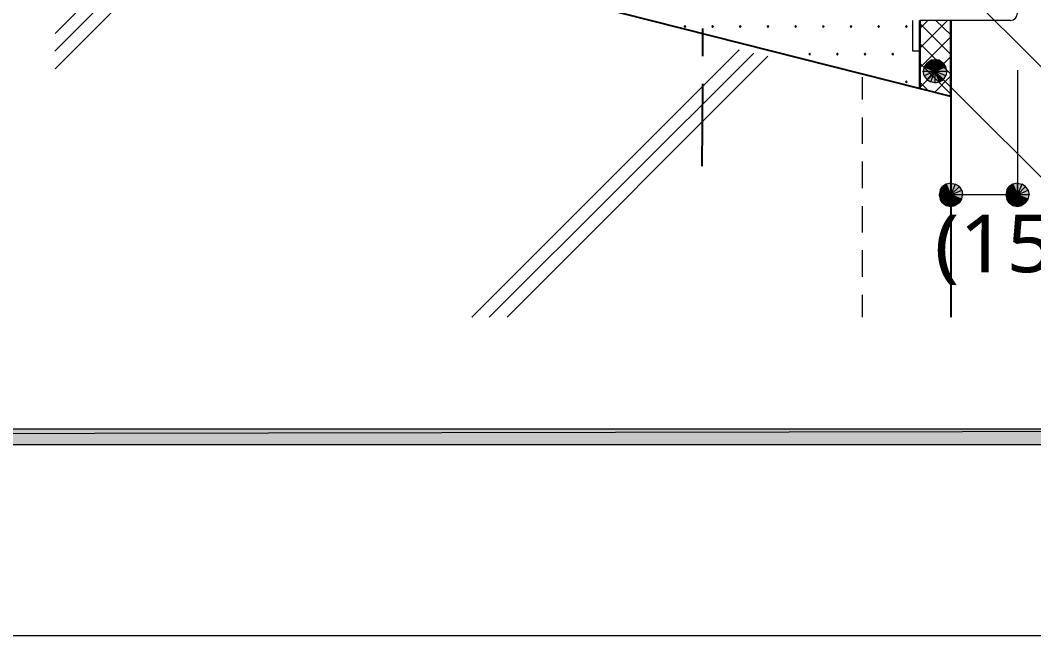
# Model space of a CAD drawing. Header units: millimetres. Extents: x 0 to 420, y 0 to 297.
# Drawn here: x 281.19 to 326.91, y 156.99 to 184.77 of the extents above; entities that cross this region are included whole.
import ezdxf
from ezdxf.enums import TextEntityAlignment as Align

# ---------------------------------------------------------------- set-up
doc = ezdxf.new("R2010")
doc.units = ezdxf.units.MM
doc.styles.add('kst32b', font='NotoSansJP-Variable.ttf')

msp = doc.modelspace()

# ---------------------------------------------------------------- hatches: boundary and pattern name
for points in [[(311.171, 184.531), (311.15, 184.51), (311.129, 184.489), (311.15, 184.467), (311.171, 184.446), (311.192, 184.467), (311.213, 184.489), (311.192, 184.51), (311.171, 184.531)], [(312.42, 184.531), (312.399, 184.51), (312.378, 184.489), (312.399, 184.467), (312.42, 184.446), (312.441, 184.467), (312.462, 184.489), (312.441, 184.51), (312.42, 184.531)], [(313.669, 184.531), (313.648, 184.51), (313.627, 184.489), (313.648, 184.467), (313.669, 184.446), (313.69, 184.467), (313.711, 184.489), (313.69, 184.51), (313.669, 184.531)], [(314.918, 184.531), (314.896, 184.51), (314.875, 184.489), (314.896, 184.467), (314.918, 184.446), (314.939, 184.467), (314.96, 184.489), (314.939, 184.51), (314.918, 184.531)], [(316.166, 184.531), (316.145, 184.51), (316.124, 184.489), (316.145, 184.467), (316.166, 184.446), (316.188, 184.467), (316.209, 184.489), (316.188, 184.51), (316.166, 184.531)], [(317.415, 184.531), (317.394, 184.51), (317.373, 184.489), (317.394, 184.467), (317.415, 184.446), (317.437, 184.467), (317.458, 184.489), (317.437, 184.51), (317.415, 184.531)], [(318.664, 184.531), (318.643, 184.51), (318.622, 184.489), (318.643, 184.467), (318.664, 184.446), (318.685, 184.467), (318.707, 184.489), (318.685, 184.51), (318.664, 184.531)], [(319.913, 184.531), (319.892, 184.51), (319.871, 184.489), (319.892, 184.467), (319.913, 184.446), (319.934, 184.467), (319.955, 184.489), (319.934, 184.51), (319.913, 184.531)], [(321.162, 184.531), (321.141, 184.51), (321.12, 184.489), (321.141, 184.467), (321.162, 184.446), (321.183, 184.467), (321.204, 184.489), (321.183, 184.51), (321.162, 184.531)], [(316.802, 183.282), (316.78, 183.261), (316.759, 183.24), (316.78, 183.219), (316.802, 183.197), (316.823, 183.219), (316.844, 183.24), (316.823, 183.261), (316.802, 183.282)], [(318.05, 183.282), (318.029, 183.261), (318.008, 183.24), (318.029, 183.219), (318.05, 183.197), (318.071, 183.219), (318.093, 183.24), (318.071, 183.261), (318.05, 183.282)], [(319.299, 183.282), (319.278, 183.261), (319.257, 183.24), (319.278, 183.219), (319.299, 183.197), (319.32, 183.219), (319.341, 183.24), (319.32, 183.261), (319.299, 183.282)], [(320.548, 183.282), (320.527, 183.261), (320.506, 183.24), (320.527, 183.219), (320.548, 183.197), (320.569, 183.219), (320.59, 183.24), (320.569, 183.261), (320.548, 183.282)], [(322.665, 181.991), (322.834, 182.097), (322.453, 182.478), (322.665, 181.991)], [(321.162, 182.033), (321.141, 182.012), (321.12, 181.991), (321.141, 181.97), (321.162, 181.949), (321.183, 181.97), (321.204, 181.991), (321.183, 182.012), (321.162, 182.033)], [(322.961, 176.403), (323.173, 176.361), (323.173, 176.89), (322.961, 176.403)], [(325.967, 176.403), (326.178, 176.361), (326.178, 176.89), (325.967, 176.403)]]:
    msp.add_hatch(color=7).paths.add_polyline_path(points)
h = msp.add_hatch(color=7)
h.paths.add_polyline_path([(322.453, 182.986), (322.262, 182.965), (322.453, 182.478), (322.453, 182.986)])
h.paths.add_polyline_path([(322.262, 182.965), (322.453, 182.478), (322.093, 182.838), (322.262, 182.965)])
h.paths.add_polyline_path([(322.453, 182.478), (322.093, 182.838), (321.966, 182.668), (322.453, 182.478)])
h = msp.add_hatch(color=7)
h.paths.add_polyline_path([(322.94, 182.668), (322.834, 182.838), (322.453, 182.478), (322.94, 182.668)])
h.paths.add_polyline_path([(322.834, 182.838), (322.453, 182.478), (322.665, 182.965), (322.834, 182.838)])
h.paths.add_polyline_path([(322.453, 182.478), (322.665, 182.965), (322.453, 182.986), (322.453, 182.478)])
h = msp.add_hatch(color=7)
h.paths.add_polyline_path([(321.966, 182.668), (321.924, 182.478), (322.453, 182.478), (321.966, 182.668)])
h.paths.add_polyline_path([(321.924, 182.478), (322.453, 182.478), (321.966, 182.266), (321.924, 182.478)])
h.paths.add_polyline_path([(322.453, 182.478), (321.966, 182.266), (322.093, 182.097), (322.453, 182.478)])
h = msp.add_hatch(color=7)
h.paths.add_polyline_path([(322.093, 182.097), (322.262, 181.991), (322.453, 182.478), (322.093, 182.097)])
h.paths.add_polyline_path([(322.262, 181.991), (322.453, 182.478), (322.453, 181.949), (322.262, 181.991)])
h.paths.add_polyline_path([(322.453, 182.478), (322.453, 181.949), (322.665, 181.991), (322.453, 182.478)])
h = msp.add_hatch(color=7)
h.paths.add_polyline_path([(322.834, 182.097), (322.94, 182.266), (322.453, 182.478), (322.834, 182.097)])
h.paths.add_polyline_path([(322.94, 182.266), (322.453, 182.478), (322.982, 182.478), (322.94, 182.266)])
h.paths.add_polyline_path([(322.453, 182.478), (322.982, 182.478), (322.94, 182.668), (322.453, 182.478)])
h = msp.add_hatch(color=7)
h.paths.add_polyline_path([(323.554, 177.271), (323.363, 177.377), (323.173, 176.89), (323.554, 177.271)])
h.paths.add_polyline_path([(323.363, 177.377), (323.173, 176.89), (323.173, 177.419), (323.363, 177.377)])
h.paths.add_polyline_path([(323.173, 176.89), (323.173, 177.419), (322.961, 177.377), (323.173, 176.89)])
h = msp.add_hatch(color=7)
h.paths.add_polyline_path([(326.538, 177.271), (326.369, 177.377), (326.178, 176.89), (326.538, 177.271)])
h.paths.add_polyline_path([(326.369, 177.377), (326.178, 176.89), (326.178, 177.419), (326.369, 177.377)])
h.paths.add_polyline_path([(326.178, 176.89), (326.178, 177.419), (325.967, 177.377), (326.178, 176.89)])
h = msp.add_hatch(color=7)
h.paths.add_polyline_path([(322.961, 177.377), (322.792, 177.271), (323.173, 176.89), (322.961, 177.377)])
h.paths.add_polyline_path([(322.792, 177.271), (323.173, 176.89), (322.686, 177.101), (322.792, 177.271)])
h.paths.add_polyline_path([(323.173, 176.89), (322.686, 177.101), (322.644, 176.89), (323.173, 176.89)])
h = msp.add_hatch(color=7)
h.paths.add_polyline_path([(323.659, 176.699), (323.702, 176.89), (323.173, 176.89), (323.659, 176.699)])
h.paths.add_polyline_path([(323.702, 176.89), (323.173, 176.89), (323.659, 177.101), (323.702, 176.89)])
h.paths.add_polyline_path([(323.173, 176.89), (323.659, 177.101), (323.554, 177.271), (323.173, 176.89)])
h = msp.add_hatch(color=7)
h.paths.add_polyline_path([(325.967, 177.377), (325.797, 177.271), (326.178, 176.89), (325.967, 177.377)])
h.paths.add_polyline_path([(325.797, 177.271), (326.178, 176.89), (325.691, 177.101), (325.797, 177.271)])
h.paths.add_polyline_path([(326.178, 176.89), (325.691, 177.101), (325.649, 176.89), (326.178, 176.89)])
h = msp.add_hatch(color=7)
h.paths.add_polyline_path([(326.665, 176.699), (326.707, 176.89), (326.178, 176.89), (326.665, 176.699)])
h.paths.add_polyline_path([(326.707, 176.89), (326.178, 176.89), (326.665, 177.101), (326.707, 176.89)])
h.paths.add_polyline_path([(326.178, 176.89), (326.665, 177.101), (326.538, 177.271), (326.178, 176.89)])
h = msp.add_hatch(color=7)
h.paths.add_polyline_path([(322.644, 176.89), (322.686, 176.699), (323.173, 176.89), (322.644, 176.89)])
h.paths.add_polyline_path([(322.686, 176.699), (323.173, 176.89), (322.792, 176.53), (322.686, 176.699)])
h.paths.add_polyline_path([(323.173, 176.89), (322.792, 176.53), (322.961, 176.403), (323.173, 176.89)])
h = msp.add_hatch(color=7)
h.paths.add_polyline_path([(323.173, 176.361), (323.363, 176.403), (323.173, 176.89), (323.173, 176.361)])
h.paths.add_polyline_path([(323.363, 176.403), (323.173, 176.89), (323.554, 176.53), (323.363, 176.403)])
h.paths.add_polyline_path([(323.173, 176.89), (323.554, 176.53), (323.659, 176.699), (323.173, 176.89)])
h = msp.add_hatch(color=7)
h.paths.add_polyline_path([(325.649, 176.89), (325.691, 176.699), (326.178, 176.89), (325.649, 176.89)])
h.paths.add_polyline_path([(325.691, 176.699), (326.178, 176.89), (325.797, 176.53), (325.691, 176.699)])
h.paths.add_polyline_path([(326.178, 176.89), (325.797, 176.53), (325.967, 176.403), (326.178, 176.89)])
h = msp.add_hatch(color=7)
h.paths.add_polyline_path([(326.178, 176.361), (326.369, 176.403), (326.178, 176.89), (326.178, 176.361)])
h.paths.add_polyline_path([(326.369, 176.403), (326.178, 176.89), (326.538, 176.53), (326.369, 176.403)])
h.paths.add_polyline_path([(326.178, 176.89), (326.538, 176.53), (326.665, 176.699), (326.178, 176.89)])
h = msp.add_hatch(color=7)
h.paths.add_polyline_path([(394.166, 165.629), (394.166, 166.328), (26.183, 165.629), (394.166, 165.629)])
h.paths.add_polyline_path([(394.166, 166.328), (26.183, 165.629), (26.183, 166.328), (394.166, 166.328)])

# ---------------------------------------------------------------- linework, layer by layer
at = {"lineweight": 13}
for points in [[(282.766, 184.171), (292.714, 194.12)], [(282.744, 183.367), (293.01, 193.633)], [(282.766, 182.584), (293.307, 193.125)], [(323.808, 186.097), (330.602, 179.324)], [(321.776, 183.367), (321.458, 183.367), (321.458, 184.764)], [(325.861, 184.764), (321.776, 184.764)], [(321.776, 184.404), (322.136, 184.764)], [(321.776, 183.515), (323.025, 184.764)], [(323.173, 184.108), (322.495, 184.764)], [(325.85, 184.764), (325.978, 184.79), (326.082, 184.86), (326.153, 184.964), (326.178, 185.092)], [(323.173, 183.219), (321.776, 184.616)], [(321.776, 182.626), (323.173, 184.023)], [(301.562, 171.365), (313.627, 183.43)], [(323.173, 182.33), (321.776, 183.727)], [(302.345, 171.365), (314.283, 183.282)], [(303.149, 171.365), (314.918, 183.155)], [(321.776, 181.737), (323.173, 183.134)], [(323.173, 181.441), (321.776, 182.838)], [(322.453, 182.478), (328.824, 176.107)], [(326.178, 182.52), (326.178, 176.89)], [(319.172, 182.203), (319.172, 181.187)], [(322.157, 181.589), (321.776, 181.97)], [(322.432, 181.504), (323.173, 182.266)], [(323.13, 181.335), (323.173, 181.377)], [(319.172, 180.382), (319.172, 179.197)], [(319.172, 178.393), (319.172, 177.186)], [(326.178, 176.89), (323.173, 176.89)], [(319.172, 176.382), (319.172, 175.196)], [(319.172, 174.392), (319.172, 173.186)], [(319.172, 172.381), (319.172, 171.365)], [(394.166, 156.993), (26.183, 156.993)]]:
    msp.add_lwpolyline(points, dxfattribs=at)
at = {"lineweight": 25}
for points in [[(323.173, 181.335), (296.164, 188.172)], [(311.975, 183.155), (311.975, 184.404)], [(311.954, 178.181), (311.975, 181.906)], [(323.173, 181.335), (323.173, 171.365)]]:
    msp.add_lwpolyline(points, dxfattribs=at)
at = {"lineweight": 30}
for points in [[(321.776, 184.764), (321.776, 181.673)], [(323.173, 181.335), (323.173, 184.764)]]:
    msp.add_lwpolyline(points, dxfattribs=at)
at = {"lineweight": 0}
for points in [[(311.171, 184.531), (311.15, 184.51), (311.129, 184.489), (311.15, 184.467), (311.171, 184.446), (311.192, 184.467), (311.213, 184.489), (311.192, 184.51)], [(312.42, 184.531), (312.399, 184.51), (312.378, 184.489), (312.399, 184.467), (312.42, 184.446), (312.441, 184.467), (312.462, 184.489), (312.441, 184.51)], [(313.669, 184.531), (313.648, 184.51), (313.627, 184.489), (313.648, 184.467), (313.669, 184.446), (313.69, 184.467), (313.711, 184.489), (313.69, 184.51)], [(314.918, 184.531), (314.896, 184.51), (314.875, 184.489), (314.896, 184.467), (314.918, 184.446), (314.939, 184.467), (314.96, 184.489), (314.939, 184.51)], [(316.166, 184.531), (316.145, 184.51), (316.124, 184.489), (316.145, 184.467), (316.166, 184.446), (316.188, 184.467), (316.209, 184.489), (316.188, 184.51)], [(317.415, 184.531), (317.394, 184.51), (317.373, 184.489), (317.394, 184.467), (317.415, 184.446), (317.437, 184.467), (317.458, 184.489), (317.437, 184.51)], [(318.664, 184.531), (318.643, 184.51), (318.622, 184.489), (318.643, 184.467), (318.664, 184.446), (318.685, 184.467), (318.707, 184.489), (318.685, 184.51)], [(319.913, 184.531), (319.892, 184.51), (319.871, 184.489), (319.892, 184.467), (319.913, 184.446), (319.934, 184.467), (319.955, 184.489), (319.934, 184.51)], [(321.162, 184.531), (321.141, 184.51), (321.12, 184.489), (321.141, 184.467), (321.162, 184.446), (321.183, 184.467), (321.204, 184.489), (321.183, 184.51)], [(316.802, 183.282), (316.78, 183.261), (316.759, 183.24), (316.78, 183.219), (316.802, 183.197), (316.823, 183.219), (316.844, 183.24), (316.823, 183.261)], [(318.05, 183.282), (318.029, 183.261), (318.008, 183.24), (318.029, 183.219), (318.05, 183.197), (318.071, 183.219), (318.093, 183.24), (318.071, 183.261)], [(319.299, 183.282), (319.278, 183.261), (319.257, 183.24), (319.278, 183.219), (319.299, 183.197), (319.32, 183.219), (319.341, 183.24), (319.32, 183.261)], [(320.548, 183.282), (320.527, 183.261), (320.506, 183.24), (320.527, 183.219), (320.548, 183.197), (320.569, 183.219), (320.59, 183.24), (320.569, 183.261)], [(322.262, 182.965), (322.453, 182.478), (322.093, 182.838)], [(322.453, 182.986), (322.262, 182.965), (322.453, 182.478)], [(322.453, 182.478), (322.665, 182.965), (322.453, 182.986)], [(322.834, 182.838), (322.453, 182.478), (322.665, 182.965)], [(321.966, 182.668), (321.924, 182.478), (322.453, 182.478)], [(321.924, 182.478), (322.453, 182.478), (321.966, 182.266)], [(322.453, 182.478), (322.093, 182.838), (321.966, 182.668)], [(322.453, 182.478), (321.966, 182.266), (322.093, 182.097)], [(322.093, 182.097), (322.262, 181.991), (322.453, 182.478)], [(322.262, 181.991), (322.453, 182.478), (322.453, 181.949)], [(322.94, 182.668), (322.834, 182.838), (322.453, 182.478)], [(322.453, 182.478), (322.982, 182.478), (322.94, 182.668)], [(322.834, 182.097), (322.94, 182.266), (322.453, 182.478)], [(322.94, 182.266), (322.453, 182.478), (322.982, 182.478)], [(322.453, 182.478), (322.453, 181.949), (322.665, 181.991)], [(322.665, 181.991), (322.834, 182.097), (322.453, 182.478)], [(321.162, 182.033), (321.141, 182.012), (321.12, 181.991), (321.141, 181.97), (321.162, 181.949), (321.183, 181.97), (321.204, 181.991), (321.183, 182.012)], [(323.173, 176.89), (323.173, 177.419), (322.961, 177.377)], [(323.363, 177.377), (323.173, 176.89), (323.173, 177.419)], [(326.178, 176.89), (326.178, 177.419), (325.967, 177.377)], [(326.369, 177.377), (326.178, 176.89), (326.178, 177.419)], [(323.173, 176.89), (322.686, 177.101), (322.644, 176.89)], [(322.792, 177.271), (323.173, 176.89), (322.686, 177.101)], [(322.961, 177.377), (322.792, 177.271), (323.173, 176.89)], [(323.554, 177.271), (323.363, 177.377), (323.173, 176.89)], [(323.173, 176.89), (323.659, 177.101), (323.554, 177.271)], [(323.702, 176.89), (323.173, 176.89), (323.659, 177.101)], [(326.178, 176.89), (325.691, 177.101), (325.649, 176.89)], [(325.797, 177.271), (326.178, 176.89), (325.691, 177.101)], [(325.967, 177.377), (325.797, 177.271), (326.178, 176.89)], [(326.538, 177.271), (326.369, 177.377), (326.178, 176.89)], [(326.178, 176.89), (326.665, 177.101), (326.538, 177.271)], [(326.707, 176.89), (326.178, 176.89), (326.665, 177.101)], [(322.644, 176.89), (322.686, 176.699), (323.173, 176.89)], [(322.686, 176.699), (323.173, 176.89), (322.792, 176.53)], [(323.173, 176.89), (322.792, 176.53), (322.961, 176.403)], [(322.961, 176.403), (323.173, 176.361), (323.173, 176.89)], [(323.173, 176.361), (323.363, 176.403), (323.173, 176.89)], [(323.363, 176.403), (323.173, 176.89), (323.554, 176.53)], [(323.173, 176.89), (323.554, 176.53), (323.659, 176.699)], [(323.659, 176.699), (323.702, 176.89), (323.173, 176.89)], [(325.649, 176.89), (325.691, 176.699), (326.178, 176.89)], [(325.691, 176.699), (326.178, 176.89), (325.797, 176.53)], [(326.178, 176.89), (325.797, 176.53), (325.967, 176.403)], [(325.967, 176.403), (326.178, 176.361), (326.178, 176.89)], [(326.178, 176.361), (326.369, 176.403), (326.178, 176.89)], [(326.369, 176.403), (326.178, 176.89), (326.538, 176.53)], [(326.178, 176.89), (326.538, 176.53), (326.665, 176.699)], [(326.665, 176.699), (326.707, 176.89), (326.178, 176.89)], [(394.166, 165.629), (394.166, 166.328), (26.183, 165.629)], [(394.166, 166.328), (26.183, 165.629), (26.183, 166.328)]]:
    msp.add_lwpolyline(points, close=True, dxfattribs=at)

# ---------------------------------------------------------------- texts
at = {"style": 'kst32b'}
msp.add_text('(15)', height=2.5989, dxfattribs=at).set_placement((322.432, 173.397), (328.929, 173.397), align=Align.FIT)

doc.saveas('drawing.dxf')
